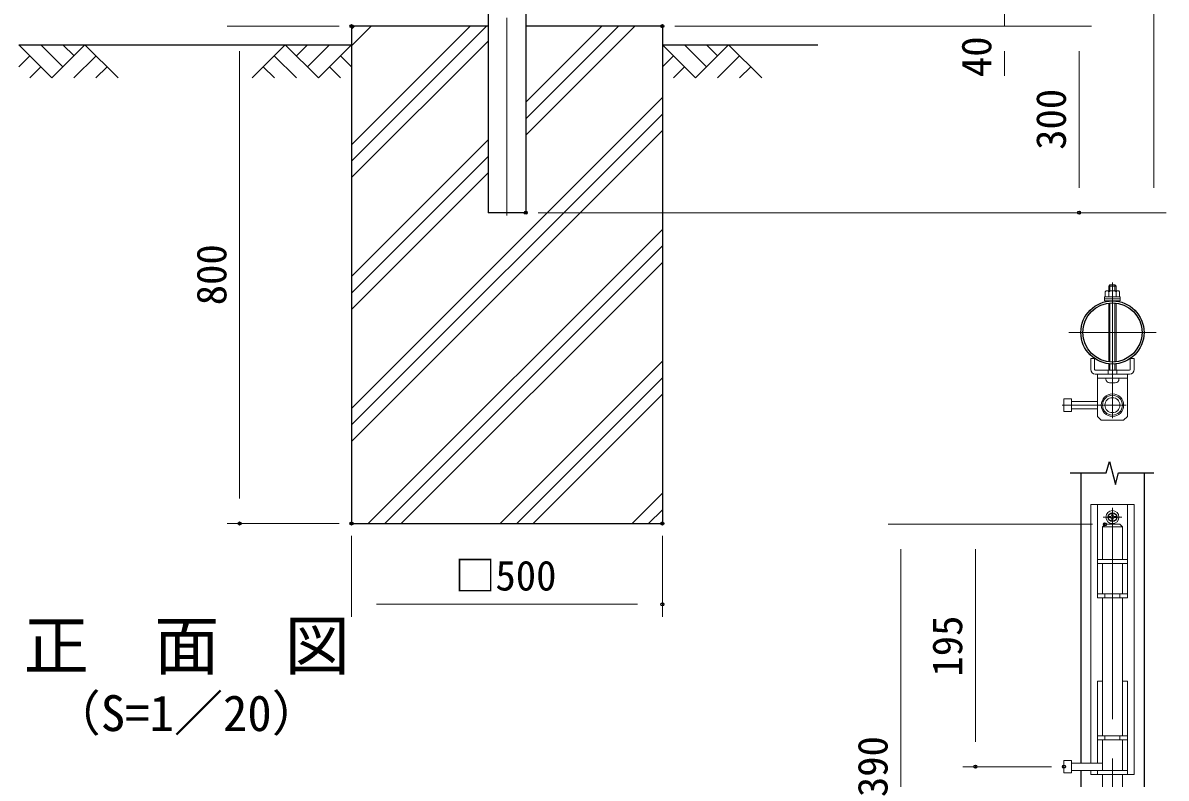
# Model space of a CAD drawing. Units: millimetres, scale not verified. Extents: x -4200 to 4200, y -2970 to 2970.
# Drawn here: x -2483 to -644, y -1774 to -559 of the extents above; entities that cross this region are included whole.
import ezdxf
from ezdxf.enums import TextEntityAlignment as Align

# ---------------------------------------------------------------- set-up
doc = ezdxf.new("R2010")
doc.units = ezdxf.units.MM
doc.header["$LTSCALE"] = 10
doc.header["$PDMODE"] = 32
doc.header["$PDSIZE"] = 5
doc.linetypes.add('USER1', pattern=[50.8, 31.75, -6.35, 6.35, -6.35])
doc.linetypes.add('USER3', pattern=[1.125, 0.75, -0.125, 0.125, -0.125])
for name, color, linetype, lineweight in [('0-0_D-TTL-TXT', 7, 'Continuous', 25), ('0-1_D-BMK', 2, 'USER1', 13), ('0-2_D-STR3', 3, 'Continuous', 13), ('0-3_D-STR-DIM', 7, 'Continuous', 13), ('0-4_D-STR4', 7, 'Continuous', 25), ('0-5_D-STR1', 1, 'Continuous', 25), ('0-7_Defpoints', 8, 'Continuous', 25), ('0-9_D-DCR-HCH', 7, 'Continuous', 13), ('0-A_D-BGD', 7, 'Continuous', 25), ('0-C_7詳細', 7, 'Continuous', 25)]:
    doc.layers.add(name, color=color, linetype=linetype, lineweight=lineweight)
doc.styles.add('ＭＳ ゴシック', font='')
doc.styles.get('ＭＳ ゴシック').set_extended_font_data('MS Gothic')

msp = doc.modelspace()

# ---------------------------------------------------------------- linework, layer by layer
at = {"layer": '0-1_D-BMK'}
for p, q in [((-1704.19, 1480.97), (-1704.19, -874.85)), ((-730.54, -976.82), (-730.54, -1126.98)), ((-800.62, -1056.9), (-660.45, -1056.9)), ((-730.54, -1136.25), (-730.54, -1098.17)), ((-730.54, -1161.65), (-730.54, -1111.65)), ((-730.54, -1194.89), (-730.54, -1153.89)), ((-730.54, -1173.89), (-811.64, -1173.89)), ((-752.54, -1173.89), (-708.54, -1173.89)), ((-730.54, -2186.98), (-730.54, -1319.17)), ((-730.54, -1339.07), (-730.54, -1368.83)), ((-745.41, -1353.95), (-715.66, -1353.95)), ((-742.54, -1353.95), (-718.54, -1353.95))]:
    msp.add_line(p, q, dxfattribs=at)
at = {"layer": '0-2_D-STR3'}
for p, q in [((-742.04, -991.34), (-742.04, -999.7)), ((-739.2, -989.7), (-721.87, -989.7)), ((-734.54, -980.28), (-736.54, -982.28)), ((-736.54, -982.28), (-724.54, -982.28)), ((-736.54, -989.7), (-736.54, -982.28)), ((-736.36, -991.34), (-736.36, -999.7)), ((-734.54, -980.28), (-726.54, -980.28)), ((-734.54, -989.7), (-734.54, -980.28)), ((-726.54, -980.28), (-724.54, -982.28)), ((-726.54, -989.7), (-726.54, -980.28)), ((-724.71, -991.34), (-724.71, -999.7)), ((-724.54, -989.7), (-724.54, -982.28)), ((-719.04, -991.34), (-719.04, -999.7)), ((-743.04, -999.7), (-718.04, -999.7)), ((-743.04, -1002.9), (-743.04, -999.7)), ((-743.04, -1002.9), (-718.04, -1002.9)), ((-743.04, -1006.1), (-743.04, -1002.9)), ((-743.04, -1002.9), (-718.04, -1002.9)), ((-743.04, -1006.1), (-718.04, -1006.1)), ((-742.04, -999.7), (-719.04, -999.7)), ((-736.54, -1006.45), (-736.54, -1006.1)), ((-736.54, -1104.12), (-736.54, -1009.68)), ((-734.54, -1006.26), (-734.54, -1006.1)), ((-734.54, -1104.33), (-734.54, -1009.47)), ((-726.54, -1006.26), (-726.54, -1006.1)), ((-726.54, -1104.33), (-726.54, -1009.47)), ((-724.54, -1006.45), (-724.54, -1006.1)), ((-724.54, -1104.12), (-724.54, -1009.68)), ((-718.04, -1002.9), (-718.04, -999.7)), ((-718.04, -1006.1), (-718.04, -1002.9)), ((-765.54, -1116.49), (-765.54, -1098.88)), ((-759.14, -1098.88), (-765.54, -1098.88)), ((-759.14, -1116.49), (-759.14, -1098.88)), ((-701.94, -1116.49), (-701.94, -1098.88)), ((-701.94, -1098.88), (-695.54, -1098.88)), ((-695.54, -1116.49), (-695.54, -1098.88)), ((-702.94, -1117.49), (-758.14, -1117.49)), ((-736.54, -1117.49), (-736.54, -1107.34)), ((-734.54, -1117.49), (-734.54, -1107.54)), ((-726.54, -1117.49), (-726.54, -1107.54)), ((-724.54, -1117.49), (-724.54, -1107.34)), ((-702.94, -1123.89), (-758.14, -1123.89)), ((-754.54, -1191.9), (-754.54, -1123.89)), ((-754.54, -1123.89), (-706.54, -1123.89)), ((-754.54, -1130.29), (-706.54, -1130.29)), ((-720.04, -1130.29), (-741.04, -1130.29)), ((-741.04, -1132.09), (-741.04, -1130.29)), ((-726.04, -1138.09), (-735.04, -1138.09)), ((-720.04, -1132.09), (-720.04, -1130.29)), ((-706.54, -1191.9), (-706.54, -1123.89)), ((-754.54, -1167.89), (-796.54, -1167.89)), ((-745.37, -1167.89), (-747.51, -1167.89)), ((-754.54, -1179.89), (-796.54, -1179.89)), ((-748.54, -1197.9), (-754.54, -1191.9)), ((-745.37, -1179.89), (-747.51, -1179.89)), ((-706.54, -1191.9), (-712.54, -1197.9)), ((-748.54, -1197.9), (-712.54, -1197.9)), ((-765.54, -1333.95), (-765.54, -1749.55)), ((-765.54, -1333.95), (-695.54, -1333.95)), ((-754.54, -1333.95), (-754.54, -1483.95)), ((-754.54, -1333.95), (-706.54, -1333.95)), ((-706.54, -1333.95), (-706.54, -1483.95)), ((-695.54, -1333.95), (-695.54, -1767.95)), ((-734.19, -1353.17), (-737.24, -1353.22)), ((-737.24, -1353.22), (-737.24, -1354.68)), ((-737.24, -1353.22), (-737.24, -1354.68)), ((-734.19, -1354.74), (-737.24, -1354.68)), ((-732.34, -1352.22), (-734.19, -1353.17)), ((-732.34, -1355.68), (-734.19, -1354.74)), ((-732.3, -1352.19), (-731.32, -1350.34)), ((-732.3, -1355.72), (-731.32, -1357.56)), ((-731.27, -1347.25), (-731.32, -1350.34)), ((-731.32, -1347.25), (-729.8, -1347.25)), ((-731.27, -1360.65), (-731.32, -1357.56)), ((-729.8, -1347.25), (-729.75, -1350.34)), ((-729.8, -1360.65), (-729.75, -1357.56)), ((-728.77, -1352.19), (-729.75, -1350.34)), ((-728.77, -1355.72), (-729.75, -1357.56)), ((-728.73, -1352.22), (-726.88, -1353.17)), ((-728.73, -1355.68), (-726.88, -1354.74)), ((-726.88, -1354.74), (-723.84, -1354.68)), ((-746.54, -1369.55), (-746.54, -1421.95)), ((-742.54, -1365.55), (-718.54, -1365.55)), ((-731.27, -1360.65), (-729.8, -1360.65)), ((-718.54, -1365.55), (-714.54, -1369.55)), ((-714.54, -1369.55), (-714.54, -1421.95)), ((-754.54, -1395.35), (-754.54, -1399.95)), ((-706.54, -1395.35), (-706.54, -1399.95)), ((-754.54, -1421.95), (-706.54, -1421.95)), ((-754.54, -1428.35), (-706.54, -1428.35)), ((-746.54, -1428.35), (-746.54, -1477.55)), ((-714.54, -1428.35), (-714.54, -1477.55)), ((-754.54, -1477.55), (-706.54, -1477.55)), ((-746.54, -1483.95), (-746.54, -1705.95)), ((-742.54, -1483.95), (-742.54, -1477.55)), ((-718.54, -1483.95), (-718.54, -1477.55)), ((-714.54, -1483.95), (-714.54, -1705.95)), ((-754.54, -1617.95), (-746.54, -1617.95)), ((-754.54, -1617.95), (-754.54, -1749.55)), ((-714.54, -1617.95), (-706.54, -1617.95)), ((-706.54, -1617.95), (-706.54, -1767.95)), ((-754.54, -1679.35), (-754.54, -1683.95)), ((-706.54, -1679.35), (-706.54, -1683.95)), ((-754.54, -1705.95), (-706.54, -1705.95)), ((-742.54, -1705.95), (-742.54, -1712.35)), ((-718.54, -1705.95), (-718.54, -1712.35)), ((-754.54, -1712.35), (-706.54, -1712.35)), ((-746.54, -1712.35), (-746.54, -1755.55)), ((-714.54, -1712.35), (-714.54, -1755.55)), ((-796.54, -1745.55), (-808.54, -1745.55)), ((-808.54, -1765.55), (-808.54, -1745.55)), ((-796.54, -1765.55), (-796.54, -1745.55)), ((-746.54, -1749.55), (-796.54, -1749.55)), ((-714.54, -1761.55), (-796.54, -1761.55)), ((-765.54, -1761.55), (-765.54, -1767.95)), ((-754.54, -1761.55), (-706.54, -1761.55)), ((-754.54, -1761.55), (-754.54, -1767.95)), ((-746.54, -1761.55), (-746.54, -1749.55)), ((-746.54, -1755.55), (-746.54, -1761.55)), ((-714.54, -1755.55), (-714.54, -1761.55)), ((-796.54, -1765.55), (-808.54, -1765.55)), ((-765.54, -1767.95), (-695.54, -1767.95)), ((-746.54, -1767.95), (-746.54, -2141.55)), ((-714.54, -1767.95), (-714.54, -2141.55))]:
    msp.add_line(p, q, dxfattribs=at)
at = {"layer": '0-2_D-STR3', "linetype": 'USER3'}
for p, q in [((-737.54, -1123.89), (-737.54, -1117.49)), ((-723.54, -1123.89), (-723.54, -1117.49))]:
    msp.add_line(p, q, dxfattribs=at)
at = {"layer": '0-2_D-STR3'}
for points in [[(-796.54, -1183.89), (-808.54, -1183.89), (-808.54, -1163.89)], [(-796.54, -1183.89), (-796.54, -1163.89), (-808.54, -1163.89)], [(-726.88, -1353.17), (-723.84, -1353.22), (-723.84, -1354.68)], [(-742.54, -1365.55), (-746.54, -1369.55), (-714.54, -1369.55)], [(-706.54, -1483.95), (-754.54, -1483.95), (-706.54, -1483.95)], [(-754.54, -1767.95), (-706.54, -1767.95), (-754.54, -1767.95)]]:
    msp.add_lwpolyline(points, dxfattribs=at)
for centre, radius in [((-730.54, -1173.89), 18), ((-730.54, -1173.89), 16), ((-730.54, -1173.89), 12), ((-730.54, -1353.95), 10.5), ((-730.54, -1353.95), 10.5)]:
    msp.add_circle(centre, radius, dxfattribs=at)
for centre, radius, start, end in [((-739.2, -992.98), 3.28, 30, 150), ((-730.54, -1000.85), 11.15, 58.543, 121.457), ((-721.87, -992.98), 3.28, 30, 150), ((-758.14, -1116.49), 7.4, 180, 270), ((-758.14, -1116.49), 1, 180, 270), ((-702.94, -1116.49), 1, 270, 0), ((-702.94, -1116.49), 7.4, 270, 0), ((-735.04, -1132.09), 6, 180, 270), ((-726.04, -1132.09), 6, 270, 0)]:
    msp.add_arc(centre, radius, start, end, dxfattribs=at)
at = {"layer": '0-3_D-STR-DIM'}
for p, q in [((-664.19, -824.27), (-664.19, 1417.73)), ((-904.19, -564.27), (-904.19, -524.27)), ((-1974.19, -564.27), (-2154.19, -564.27)), ((-1434.19, -564.27), (-884.19, -564.27)), ((-1434.19, -564.27), (-764.19, -564.27)), ((-1434.19, -564.27), (-764.19, -564.27)), ((-2134.19, -604.27), (-2134.19, -1324.27)), ((-904.19, -604.27), (-904.19, -644.27)), ((-784.19, -604.27), (-784.19, -824.27)), ((-1653.94, -864.27), (-644.19, -864.27)), ((-1653.94, -864.27), (-764.19, -864.27)), ((-1974.19, -1364.27), (-2154.19, -1364.27)), ((-762.54, -1365.55), (-1090.96, -1365.55)), ((-762.54, -1365.55), (-970.96, -1365.55)), ((-1954.19, -1384.27), (-1954.19, -1514.27)), ((-1454.19, -1384.27), (-1454.19, -1514.27)), ((-1070.96, -1405.55), (-1070.96, -2105.55)), ((-950.96, -1405.55), (-950.96, -1715.55)), ((-1914.19, -1494.27), (-1494.19, -1494.27)), ((-828.54, -1755.55), (-970.96, -1755.55)), ((-828.54, -1755.55), (-970.96, -1755.55))]:
    msp.add_line(p, q, dxfattribs=at)
at = {"layer": '0-4_D-STR4'}
for p, q in [((-1954.19, -564.27), (-1954.19, -1364.27)), ((-1734.44, -564.27), (-1954.19, -564.27)), ((-1454.19, -564.27), (-1673.94, -564.27)), ((-1454.19, -564.27), (-1454.19, -1364.27)), ((-1954.19, -1364.27), (-1454.19, -1364.27))]:
    msp.add_line(p, q, dxfattribs=at)
at = {"layer": '0-5_D-STR1'}
for p, q in [((-1734.44, -333.47), (-1734.44, -864.27)), ((-1673.94, -517.66), (-1673.94, -864.27)), ((-1673.94, -864.27), (-1734.44, -864.27)), ((-781.34, -1282.97), (-781.34, -1749.55)), ((-679.74, -1282.97), (-679.74, -1893.95))]:
    msp.add_line(p, q, dxfattribs=at)
msp.add_lwpolyline([(-781.34, -1761.55), (-781.34, -1893.95), (-746.54, -1893.95)], dxfattribs=at)
for radius in [50.8, 47.6]:
    msp.add_circle((-730.54, -1056.9), radius, dxfattribs=at)
at = {"layer": '0-7_Defpoints'}
msp.add_circle((-730.54, -1353.95), 7, dxfattribs=at)
for p in [(-1954.19, -564.27), (-1454.19, -564.27), (-1673.94, -864.27), (-784.19, -864.27), (-2134.19, -1364.27), (-1954.19, -1364.27), (-1954.19, -1364.27), (-1454.19, -1364.27), (-742.54, -1365.55), (-1454.19, -1494.27), (-950.96, -1755.55), (-808.54, -1755.55)]:
    msp.add_point(p, dxfattribs=at)
at = {"layer": '0-9_D-DCR-HCH'}
for p, q in [((-1954.19, -595.74), (-1922.72, -564.27)), ((-1954.19, -569.22), (-1949.24, -564.27)), ((-1954.19, -781.35), (-1737.11, -564.27)), ((-1954.19, -754.84), (-1763.62, -564.27)), ((-1673.94, -739.75), (-1498.46, -564.27)), ((-1673.94, -713.24), (-1524.97, -564.27)), ((-1673.94, -686.72), (-1551.49, -564.27)), ((-1954.19, -807.87), (-1734.44, -588.12)), ((-2435.97, -647.49), (-2489.19, -594.27)), ((-2418.24, -629.75), (-2453.71, -594.27)), ((-2382.76, -594.27), (-2435.97, -647.49)), ((-2400.41, -612.1), (-2418.24, -594.27)), ((-2382.76, -594.27), (-2329.55, -647.49)), ((-2060.61, -594.27), (-2113.82, -647.49)), ((-2060.61, -594.27), (-2007.4, -647.49)), ((-2042.87, -612.01), (-2025.14, -594.27)), ((-2025.14, -629.75), (-1989.66, -594.27)), ((-2007.4, -647.49), (-1954.19, -594.27)), ((-1400.97, -647.49), (-1454.19, -594.27)), ((-1383.24, -629.75), (-1418.71, -594.27)), ((-1347.76, -594.27), (-1400.97, -647.49)), ((-1365.41, -612.1), (-1383.24, -594.27)), ((-1347.76, -594.27), (-1294.55, -647.49)), ((-2471.45, -612.01), (-2489.19, -629.67)), ((-2365.02, -612.01), (-2400.66, -647.49)), ((-2078.35, -612.01), (-2042.71, -647.49)), ((-1971.92, -612.01), (-1954.19, -629.67)), ((-1436.45, -612.01), (-1454.19, -629.67)), ((-1330.02, -612.01), (-1365.66, -647.49)), ((-2453.71, -629.75), (-2471.53, -647.49)), ((-2347.29, -629.75), (-2365.11, -647.49)), ((-2096.09, -629.75), (-2078.27, -647.49)), ((-1989.66, -629.75), (-1971.84, -647.49)), ((-1418.71, -629.75), (-1436.53, -647.49)), ((-1312.29, -629.75), (-1330.11, -647.49)), ((-1954.19, -1179.1), (-1454.19, -679.1)), ((-1954.19, -1205.62), (-1454.19, -705.62)), ((-1954.19, -1232.13), (-1454.19, -732.13)), ((-1954.19, -966.97), (-1734.44, -747.22)), ((-1954.19, -993.49), (-1734.44, -773.74)), ((-1954.19, -1020), (-1734.44, -800.25)), ((-1927.23, -1364.27), (-1454.19, -891.23)), ((-1900.71, -1364.27), (-1454.19, -917.75)), ((-1874.19, -1364.27), (-1454.19, -944.27)), ((-1715.09, -1364.27), (-1454.19, -1103.37)), ((-1688.58, -1364.27), (-1454.19, -1129.88)), ((-1662.06, -1364.27), (-1454.19, -1156.4)), ((-1502.96, -1364.27), (-1454.19, -1315.5)), ((-1476.45, -1364.27), (-1454.19, -1342.01))]:
    msp.add_line(p, q, dxfattribs=at)
at = {"layer": '0-A_D-BGD'}
for p, q in [((-2489.19, -594.27), (-1954.19, -594.27)), ((-1454.19, -594.27), (-1204.19, -594.27))]:
    msp.add_line(p, q, dxfattribs=at)
at = {"layer": '0-C_7詳細'}
for p, q in [((-798.67, -1282.97), (-740.53, -1282.97)), ((-725.54, -1301.63), (-720.54, -1282.97)), ((-720.54, -1282.97), (-663.87, -1282.97))]:
    msp.add_line(p, q, dxfattribs=at)
msp.add_lwpolyline([(-740.53, -1282.97), (-735.53, -1264.31), (-725.54, -1301.63)], dxfattribs=at)

# ---------------------------------------------------------------- texts
at = {"layer": '0-0_D-TTL-TXT', "style": 'ＭＳ ゴシック'}
for s, height, p in [('正\u3000面\u3000図', 76.98, (-2481.58, -1622.28)), ('（S=1／20）', 57.7, (-2436.1, -1715.47))]:
    msp.add_text(s, height=height, dxfattribs=at).set_placement(p, align=Align.BOTTOM_LEFT)
at = {"layer": '0-3_D-STR-DIM', "style": 'ＭＳ ゴシック'}
for s, p in [('40', (-910.93, -646.1)), ('300', (-790.93, -763.15)), ('800', (-2140.93, -1013.15)), ('195', (-957.71, -1610.55)), ('390', (-1077.71, -1804.43))]:
    msp.add_text(s, height=48.09, rotation=90, dxfattribs=at).set_placement(p, align=Align.BOTTOM_LEFT)
msp.add_text('□500', height=48.09, dxfattribs=at).set_placement((-1788.34, -1486.52), align=Align.BOTTOM_LEFT)

doc.saveas('drawing.dxf')
